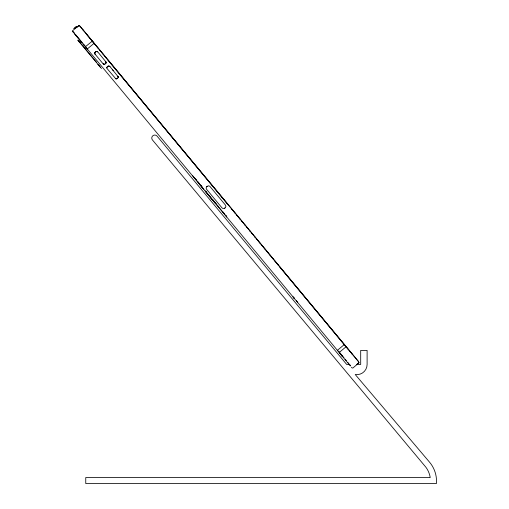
<?xml version="1.0" encoding="UTF-8"?>
<svg xmlns="http://www.w3.org/2000/svg" width="509" height="509" viewBox="0 0 509 509"><rect width="100%" height="100%" fill="white"/><g stroke="black" fill="none" stroke-linecap="round" stroke-linejoin="round"><path stroke-width="0.76" d="M106.076 62.702L105.611 61.411M293.788 297.74L293.095 296.9M339.878 353.341L339.14 352.451M73.926 28.689L75.211 27.721L73.951 28.58M94.782 53.006L96.048 51.543M106.018 62.066L105.624 63.498L105.974 63.122M106.871 67.563L107.507 66.552M293.718 297.657L294.145 298.287M77.788 40.154L100.89 67.78L98.784 65.438M78.036 40.453L79.359 42.05M94.852 52.802L95.03 52.389M75.593 27.41L76.617 26.557L75.491 27.301M94.928 52.599L94.839 52.802A1.209 1.209 0 0 0 94.738 53.439L94.795 53.661M117.923 77.883L117.999 77.654M118.063 77.68L118.158 77.476A1.209 1.209 0 0 0 118.222 76.834L109.836 66.412L108.137 66.1L106.985 67.15M76.057 26.913L75.733 27.181M79.773 42.546L79.379 42.012M105.91 63.097L106.018 62.906A1.171 1.171 0 0 0 106.076 62.283M358.686 362.802L358.571 362.014L359.099 362.37A0.713 0.713 0 0 1 359.061 362.764L352.966 367.962L352.158 368.007L351.414 367.231M339.433 352.68L339.325 352.546M80.276 43.017L80.721 43.634M85.296 46.79L92.415 41.051L93.98 43.411M79.105 25.749L79.824 25.889L79.334 25.501A0.713 0.713 0 0 0 78.94 25.463L72.532 30.782A0.713 0.713 0 0 0 72.494 31.183L350.377 365.984M206.718 186.752L206.12 187.916L206.489 189.176L221.892 207.755C223.438 210.217 227.453 206.883 225.315 204.911L209.88 186.358L208.715 185.76L206.718 186.752L207.131 186.377M105.834 63.326L104.816 64.172M72.857 31.284L72.787 31.73L72.825 31.214M117.751 78.087L116.905 78.73M344.415 344.485L337.613 350.135M109.969 66.66L109.588 66.285M105.026 63.994L104.37 64.331A1.209 1.209 0 0 1 103.728 64.268L103.162 63.81M117.115 78.551L116.459 78.889A1.209 1.209 0 0 1 115.817 78.825L106.979 68.441M337.384 350.326L339.408 352.298L339.745 352.05M346.088 346.788L344.179 344.682M76.954 27.352L78.609 25.978M72.685 31.596L74.32 33.091M87.179 49.061L94.216 43.22M199.439 184.239L199.961 184.856L200.266 184.602M294.056 298.058L294.666 298.796M297.765 302.645L297.154 301.786M346.209 346.654L339.408 352.298M339.548 352.463L341.412 354.709M345.115 359.169L346.387 360.696M356.841 364.368L358.73 362.745L358.635 362.084M199.961 184.856L199.592 184.112M95.418 51.994L96.494 51.39A1.209 1.209 0 0 1 97.136 51.447L97.55 51.683M207.017 186.472L207.456 186.135M224.596 208.276L225.035 207.939M107.908 66.234L108.582 65.947A1.209 1.209 0 0 1 109.225 66.005L109.435 66.1M95.609 51.88L96.277 51.498M98.339 64.897L97.855 64.319M116.892 78.685L115.435 78.551M74.995 27.906L74.422 28.269M96.271 51.485L97.747 51.861L106.069 62.053M104.58 64.223L103.346 63.994M101.208 68.308L101.431 68.626M349.785 364.425L346.667 364.425L157.071 136.119A3.003 3.003 0 0 0 152.834 135.769A3.003 3.003 0 0 0 152.484 140.007L425.906 467.256A23.389 23.389 0 0 1 430.124 476.978L430.207 477.537L85.754 477.537L85.754 483.55L436.423 483.55A29.407 29.407 0 0 0 429.545 462.166L355.218 374.503A10.218 10.218 0 0 0 367.11 364.425L367.11 350.396L360.696 350.396L360.696 364.425L356.803 364.425M293.089 297.014L293.489 297.377M82.439 29.28L83.718 30.826M294.017 298.013L294.17 298.319M79.175 25.755L79.589 26.08M296.976 301.57L296.575 301.22M296.512 301.016L296.289 300.876M97.111 51.485L97.703 51.886M103.747 64.217L103.359 63.981M296.429 301.042L296.766 301.443M94.941 53.852L95.31 54.24L94.89 53.89M340.725 354.315L341.227 354.837L339.732 353.036L340.279 353.78M339.91 353.252L339.548 352.941L340.063 353.532M341.596 355.409L341.405 355.148L342.449 356.44L341.883 355.632M342.563 356.567L342.449 356.44M103.117 63.86L95.03 54.113M117.884 76.185L118.018 76.407M226.244 216.516L226.581 216.917M200.571 185.6L201.774 187.051M358.476 361.422L80.129 26.258M358.355 361.517L351.318 353.049M75.726 35.267L76.471 36.164M75.828 35.395L76.191 35.827M74.359 33.626L75.389 34.86M201.876 187.166L203.046 188.578M205.725 191.804L208.092 194.654M207.577 194.031L211.063 198.23M209.046 195.806L210.058 197.021M210.484 197.537L212.756 200.266M212.1 199.477L214.003 201.774M351.248 352.966L80.104 26.474M86.365 34.103L88.184 36.292M88.865 37.112L93.51 42.705M94.521 43.927L96.048 45.765M97.06 46.987L98.587 48.819M99.599 50.041L101.126 51.873M102.137 53.095L103.664 54.934M104.676 56.155L106.203 57.988M107.214 59.209L227.523 204.077M231.582 208.964L232.6 210.192M234.121 212.024L235.139 213.246M236.66 215.078L237.678 216.3M239.198 218.138L240.216 219.36M241.737 221.192L242.755 222.414M244.275 224.246L245.293 225.468M246.814 227.307L247.826 228.528M249.353 230.361L250.364 231.582M251.891 233.415L252.903 234.636M254.43 236.475L255.442 237.697M256.46 238.918L257.98 240.751M258.998 241.972L260.519 243.805M261.537 245.033L263.058 246.865M264.076 248.087L265.596 249.919M266.608 251.141L268.135 252.979M269.146 254.201L270.673 256.033M271.685 257.255L273.212 259.087M274.224 260.309L275.751 262.148M276.762 263.369L278.289 265.202M279.301 266.423L348.659 349.944M349.435 350.873L350.701 352.4M351.611 353.494L352.336 354.366M112.4 69.561L113.367 70.726M195.443 178.799L196.748 180.371M197.906 181.77L199.343 183.494M200.94 185.422L201.99 186.682M206.03 191.549L206.839 192.523M212.8 199.7L214.416 201.647M215.301 202.709L216.249 203.854M217.343 205.172L217.827 205.757M222.974 211.948L224.062 213.258M225.926 215.504L226.747 216.49M74.314 33.098L74.6 33.429M75.287 34.268L77.024 36.343M77.343 36.724L78.265 37.831M78.78 38.468L79.659 39.53M79.919 39.829L82.267 42.654M83.342 43.965L84.774 45.676M84.927 45.874L87.421 48.864M341.539 354.862L343.982 357.795M347.692 362.268L349.002 363.852M349.562 364.52L350.434 365.564M192.529 175.611L199.184 183.628M200.565 185.282L201.927 186.924M202.595 187.726L203.842 189.227M205.076 190.722L224.641 214.276M225.01 214.722L226.759 216.828M75.23 34.669L75.911 35.49M76.694 36.432L79.169 39.409M75.79 35.344L76.783 36.54M79.728 40.09L81.319 41.999M83.253 44.334L84.119 45.371M213.29 200.909L215.186 203.193M341.641 355.467L342.099 356.014M85.067 48.018L85.34 48.349M79.48 41.776L80.734 43.29M81.249 43.908L85.296 48.781M85.493 49.023L90.208 54.698M90.647 55.226L92.358 57.288M92.657 57.651L94.738 60.157M95.183 60.686L96.506 62.289M98.218 64.344L99.478 65.858M340.496 354.048L341.227 354.837L340.763 354.283M106.884 68.219L106.826 67.996A1.209 1.209 0 0 1 106.884 67.353M116.459 78.838A1.171 1.171 0 0 1 115.836 78.78M118.171 77.05L118.113 76.624L118.171 77.05"/></g></svg>
